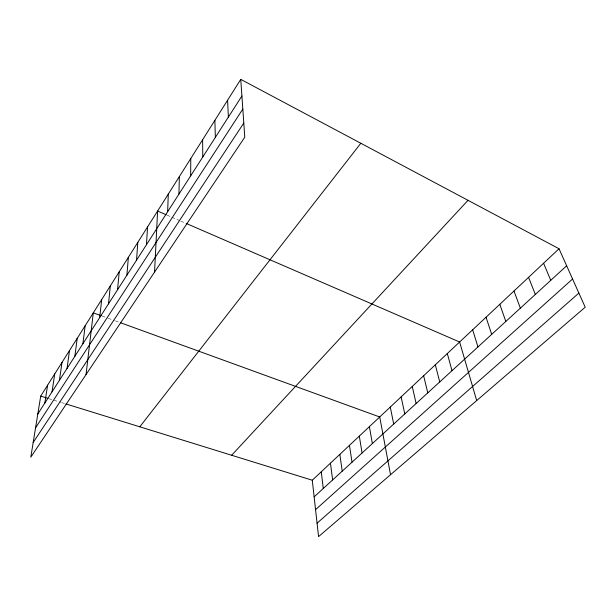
<?xml version="1.0" encoding="UTF-8"?>
<svg xmlns="http://www.w3.org/2000/svg" width="616" height="616" viewBox="0 0 616 616"><rect width="100%" height="100%" fill="white"/><g stroke="black" fill="none" stroke-linecap="round" stroke-linejoin="round"><path stroke-width="0.46" stroke-dasharray="3.08 2.31" d="M48.887 398.652L60.653 402.294M61.546 402.571L65.111 403.673M102.087 316.039L107.361 317.956M108.239 318.272L114.468 320.536M115.369 320.867L118.988 322.183M167.059 215.13L180.011 220.751M180.888 221.129L185.285 223.038"/><path stroke-width="0.92" d="M190.652 175.868L190.783 158.489M178.948 194.102L179.348 176.6M167.644 211.719L168.291 194.102M154.547 272.11L157.604 211.034L166.197 214.761M146.454 244.729L147.555 226.942M136.521 260.206L137.815 242.365M126.888 275.206L128.367 257.311M117.556 289.751L119.211 271.818M108.501 303.857L110.318 285.893M99.715 317.548L101.686 299.569M86.04 374.559L93.301 312.843L101.209 315.715M82.898 343.743L85.154 325.749M74.852 356.279L77.231 338.292M67.028 368.468L69.523 350.489M59.421 380.318L62.023 362.362M52.021 391.853L54.732 373.912M44.814 403.072L47.625 385.162M240.756 79.364L40.71 396.119L30.8 457.157L244.775 137.191L240.756 79.364L559.035 248.756L585.2 307.207L318.564 536.636L312.281 480.226L559.035 248.756M37.807 413.998L241.911 96.004M35.559 427.827L242.82 109.047M33.179 442.496L243.79 123.038M139.801 426.811L360.83 143.266M231.655 455.255L468.029 200.315M314.129 496.858L566.658 265.781M315.554 509.663L572.58 279.002M317.063 523.184L578.878 293.085M40.71 396.119L47.979 398.367M66.004 403.95L312.281 480.226M120.798 322.838L379.718 416.97L390.536 474.705M186.163 223.415L459.621 342.011L476.692 400.577M543.574 263.263L550.758 280.326M528.559 277.346L535.327 294.44M513.975 291.022L520.358 308.146M499.807 304.312L505.821 321.452M486.039 317.232L491.691 334.373M472.649 329.791L477.962 346.939M447.316 353.561L452.013 370.686M435.32 364.803L439.739 381.92M423.639 375.768L427.781 392.862M412.243 386.455L416.131 403.518M401.132 396.881L404.774 413.913M390.29 407.045L393.693 424.047M369.392 426.657L372.357 443.574M359.313 436.113L362.069 452.991M349.465 445.345L352.029 462.177M339.847 454.369L342.219 471.155M330.445 463.186L332.64 479.918M321.259 471.802L323.277 488.488M227.581 100.223L228.382 117.086M214.876 120.336L215.346 137.399M202.618 139.747L202.78 156.98"/></g></svg>
